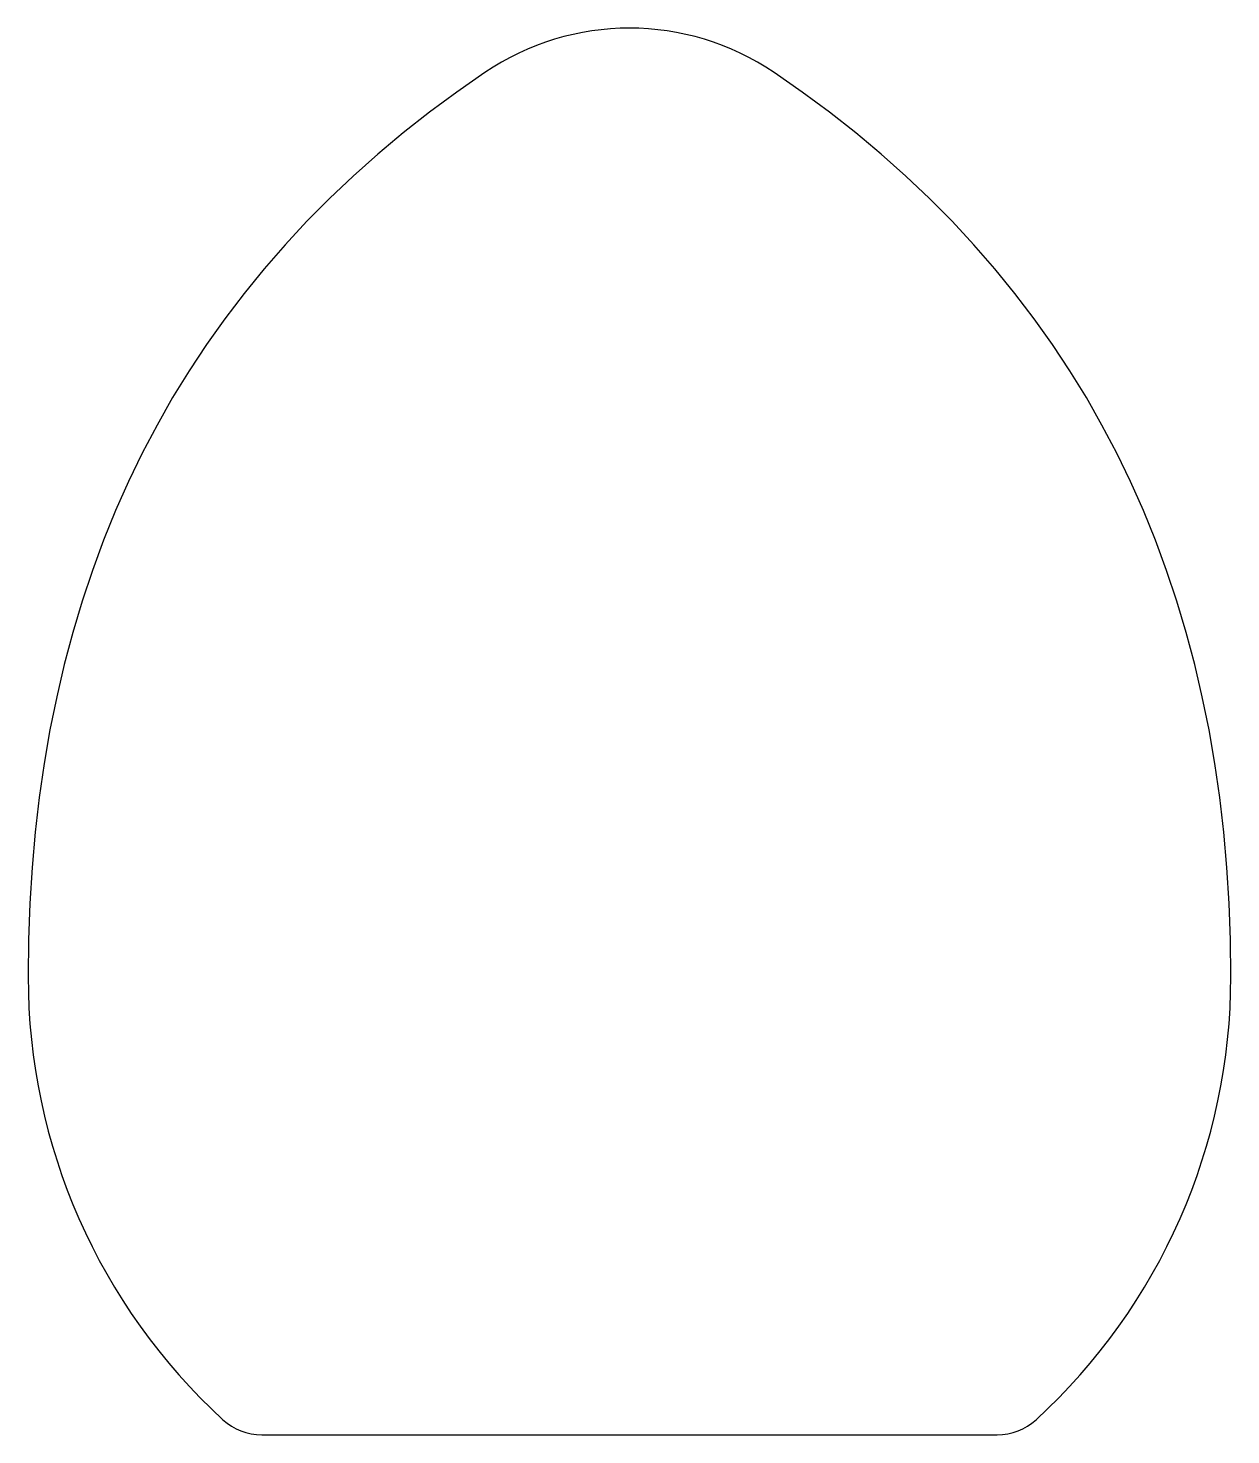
# Model space of a CAD drawing. Extents: x -23.8 to 24.3, y -27.1 to 29.1.
import ezdxf

# ---------------------------------------------------------------- set-up
doc = ezdxf.new("R2010")
doc.units = 0
doc.layers.add('DEFAULT', color=7, linetype='CONTINUOUS')

msp = doc.modelspace()

# ---------------------------------------------------------------- linework, layer by layer
at = {"layer": 'DEFAULT'}
msp.add_lwpolyline([(-5.555, 27.372), (-6.679, 26.589), (-7.768, 25.783), (-8.82, 24.954), (-9.837, 24.103), (-10.819, 23.23), (-11.764, 22.335), (-12.674, 21.417), (-13.548, 20.476), (-14.387, 19.514), (-15.19, 18.529), (-15.957, 17.522), (-16.688, 16.492), (-17.384, 15.44), (-18.044, 14.365), (-18.668, 13.268), (-19.257, 12.149), (-19.81, 11.008), (-20.328, 9.844), (-20.809, 8.658), (-21.255, 7.449), (-21.666, 6.218), (-22.04, 4.965), (-22.379, 3.689), (-22.683, 2.391), (-22.95, 1.07), (-23.182, -0.272), (-23.378, -1.638), (-23.539, -3.025), (-23.664, -4.435), (-23.753, -5.867), (-23.807, -7.322), (-23.824, -8.799, 0.210094), (-16.034, -26.522, 0.187778), (-14.476, -27.129), (14.935, -27.129, 0.187778), (16.493, -26.522, 0.210094), (24.284, -8.799), (24.266, -7.322), (24.212, -5.867), (24.123, -4.435), (23.998, -3.025), (23.838, -1.638), (23.641, -0.272), (23.41, 1.07), (23.142, 2.391), (22.839, 3.689), (22.5, 4.965), (22.125, 6.218), (21.715, 7.449), (21.269, 8.658), (20.787, 9.844), (20.27, 11.008), (19.716, 12.149), (19.128, 13.268), (18.503, 14.365), (17.843, 15.44), (17.147, 16.492), (16.416, 17.522), (15.649, 18.529), (14.846, 19.514), (14.007, 20.476), (13.133, 21.417), (12.223, 22.335), (11.278, 23.23), (10.297, 24.103), (9.28, 24.954), (8.227, 25.783), (7.139, 26.589), (6.015, 27.372, 0.306504)], format="xyb", close=True, dxfattribs=at)

doc.saveas('drawing.dxf')
